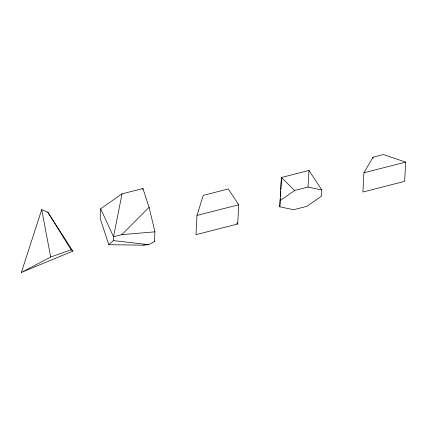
<?xml version="1.0" encoding="UTF-8"?>
<svg xmlns="http://www.w3.org/2000/svg" width="427" height="427" viewBox="0 0 427 427"><rect width="100%" height="100%" fill="white"/><g stroke="black" fill="none" stroke-linecap="round" stroke-linejoin="round"><path stroke-width="0.64" d="M100.671 208.787L100.169 218.4L108.821 244.703L143.739 245.173L148.559 244.655L154.446 241.634L154.958 231.85L149.082 207.298L142.906 188.51L122.042 193.842L100.671 208.787L113.529 236.739L113.326 240.588L108.821 244.703M142.842 189.689L142.906 188.51M196.991 215.421L195.988 234.658L237.722 223.999L238.725 204.763L228.274 188.969L203.236 195.363L196.991 215.421L238.725 204.763M279.792 206.796L281.441 177.499L308.983 170.464L321.846 189.983L321.526 196.137L306.992 206.3L293.643 209.716L279.792 206.796L280.283 198.496M280.811 189.556L281.441 177.499L294.646 190.479L307.995 187.069L321.846 189.983M363.916 172.786L362.913 192.017L404.647 181.358L405.65 162.127L383.446 154.553L373.017 157.216L363.916 172.786L405.65 162.127M372.952 158.417L373.017 157.216M280.406 196.42L280.715 191.227M307.995 187.069L308.983 170.464M122.042 193.842L113.529 236.739L121.876 234.61L154.958 231.85M21.35 272.447L41.718 209.614L47.803 212.166L72.862 251.092L21.35 272.447L50.685 257.059L71.074 249.774L72.862 251.092M143.739 245.173L144.225 244.65M121.876 234.61L149.082 207.298M280.112 200.642L294.646 190.479M113.326 240.588L148.559 244.655M236.622 223.46L237.722 223.999L237.375 222.723M154.259 241.335L154.446 241.634M47.803 212.166L71.074 249.774M41.718 209.614L50.685 257.059"/></g></svg>
